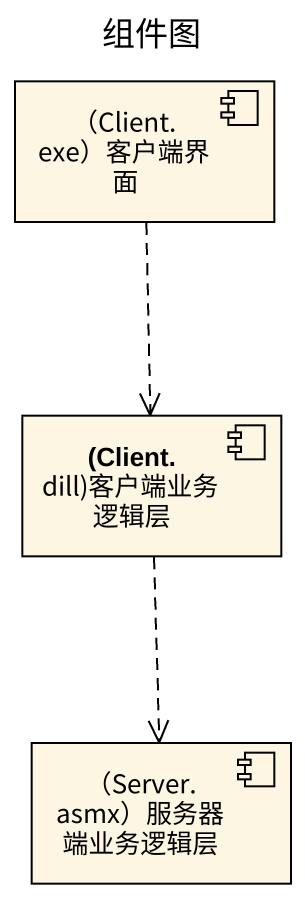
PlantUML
@startuml
title 组件图
component "（Client.exe）客户端界面" as Client_exe_客户端界面
component "(Client.dill)客户端业务逻辑层" as Client_dill_客户端业务逻辑层
component "（Server.asmx）服务器端业务逻辑层" as Server_asmx_服务器端业务逻辑层
Client_exe_客户端界面 ..> Client_dill_客户端业务逻辑层
Client_dill_客户端业务逻辑层 ..> Server_asmx_服务器端业务逻辑层
@enduml
